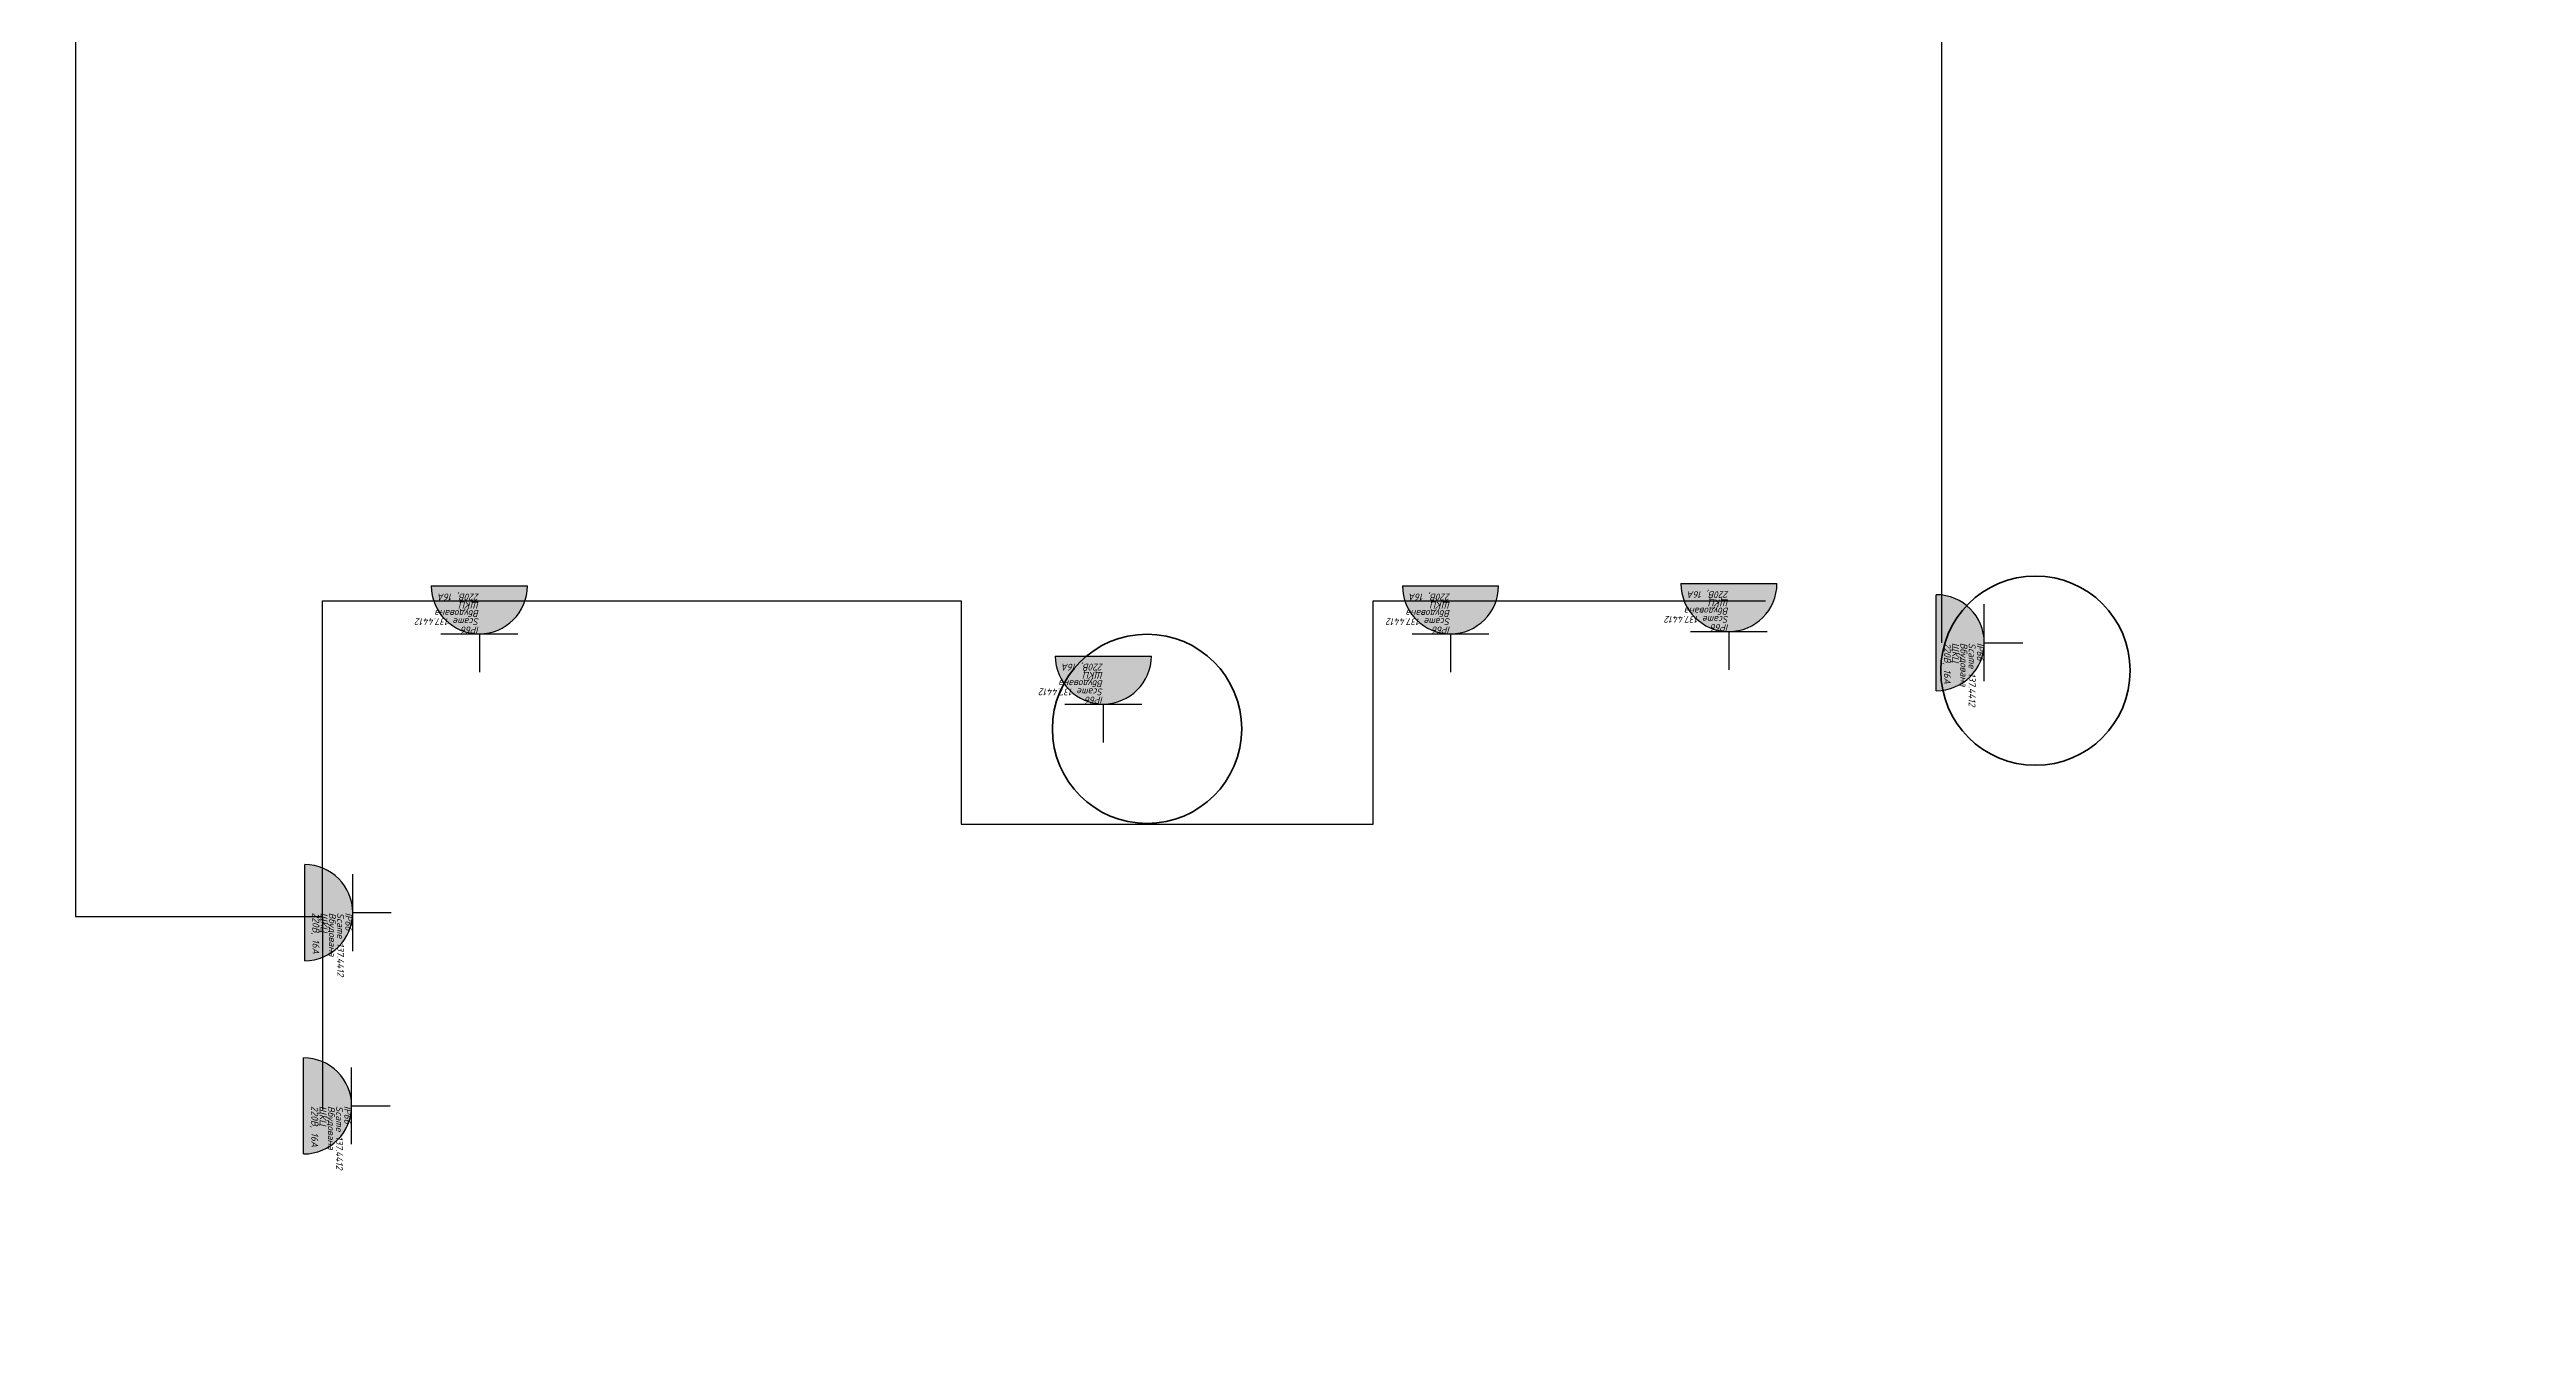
# Model space of a CAD drawing. Header units: millimetres. Extents: x -164867 to 807677, y -316775 to 513985.
# Drawn here: x -29278 to -20254, y 242166 to 246906 of the extents above; entities that cross this region are included whole.
import ezdxf
from ezdxf.enums import TextEntityAlignment as Align

# ---------------------------------------------------------------- set-up
doc = ezdxf.new("R2010")
doc.units = ezdxf.units.MM
doc.layers.add('E_Hidden atributes', color=2, linetype='Continuous', plot=False)
for name, color, linetype, lineweight in [('E_В лотку', 5, 'Kabl_in_Lotok', 30), ('E_Обладнання', 84, 'Continuous', 35), ('E_Розп. мережі', 5, 'Continuous', 30)]:
    doc.layers.add(name, color=color, linetype=linetype, lineweight=lineweight)
doc.styles.add('GOST 2.304', font='isocpeui.ttf')
doc.styles.add('orientation to layout', font='isocpeui.ttf')
doc.linetypes.add('Kabl_in_Lotok', pattern='A,10,[130,ltypeshp.shx,S=1,R=0,X=0,Y=0],1,[130,ltypeshp.shx,S=1,R=90,X=0,Y=-1],1,[130,ltypeshp.shx,S=1,R=0,X=0,Y=0],10', length=22)

# ---------------------------------------------------------------- blocks, each defined once
blk = doc.blocks.new('*U507')
h = blk.add_hatch(color=0)
h.dxf.hatch_style = 1
h.paths.add_polyline_path([(175, 100, 1), (-175, 100)])
at = {"color": 0, "linetype": 'Continuous', "lineweight": 30}
for p, q in [((0, 275), (0, 415)), ((0, 275), (0, 415)), ((0, 275), (0, 415)), ((140, 275), (-140, 275)), ((175, 100), (-175, 100))]:
    blk.add_line(p, q, dxfattribs=at)
blk.add_arc((0, 100), 175, 0, 180, dxfattribs=at)
at = {"color": 0, "style": 'orientation to layout'}
blk.add_attdef('AMOUNT', text='', height=150, dxfattribs=at).set_placement((147.2, 422.2), align=Align.MIDDLE_CENTER)
at = {"layer": 'E_Hidden atributes', "style": 'GOST 2.304'}
for tag, p in [('IP', (0, 248.2)), ('INSTALATION', (0, 188.2)), ('LOCATION', (0, 158.2)), ('VENDOR', (0, 218.2)), ('COLOR', (0, 100)), ('VOLTAGE_CURRENT', (0, 128.2))]:
    blk.add_attdef(tag, p, '', height=25, dxfattribs=at)

msp = doc.modelspace()

# ---------------------------------------------------------------- linework, layer by layer
at = {"layer": 'E_В лотку', "ltscale": 100}
msp.add_lwpolyline([(-29184.29, 248193.07), (-29184.29, 243747.54), (-28284.29, 243747.54), (-28284.29, 243044.28)], dxfattribs=at)
at = {"layer": 'E_Обладнання'}
for centre in [(-22043.05, 244643.31), (-25279.93, 244431.34)]:
    msp.add_circle(centre, 344.82, dxfattribs=at)
at = {"layer": 'E_Розп. мережі'}
for points in [[(-22384.59, 244745.08), (-22384.59, 248193.07)], [(-28284.29, 243747.54), (-28284.29, 244897.54), (-25956.91, 244897.54), (-25956.91, 244083.64), (-24456.02, 244083.64), (-24456.02, 244897.54), (-23026.87, 244897.54)]]:
    msp.add_lwpolyline(points, dxfattribs=at)

# ---------------------------------------------------------------- block references
at = {"layer": 'E_Обладнання'}
for p, rotation in [((-27712.59, 245052.4), 180), ((-24174.46, 245052.4), 180), ((-23160.06, 245060.9), 180), ((-22504.59, 244745.08), 270), ((-25439.28, 244796.73), 180), ((-28448.7, 243761.6), 270), ((-28452.74, 243057.48), 270)]:
    msp.add_blockref('*U507', p, dxfattribs=dict(at, rotation=rotation)).add_auto_attribs({'INSTALATION': 'Вбудована', 'IP': 'IP66', 'VENDOR': 'Scame 137.4412', 'LOCATION': 'ЩКЦ', 'VOLTAGE_CURRENT': '220В, 16А'})

doc.saveas('drawing.dxf')
